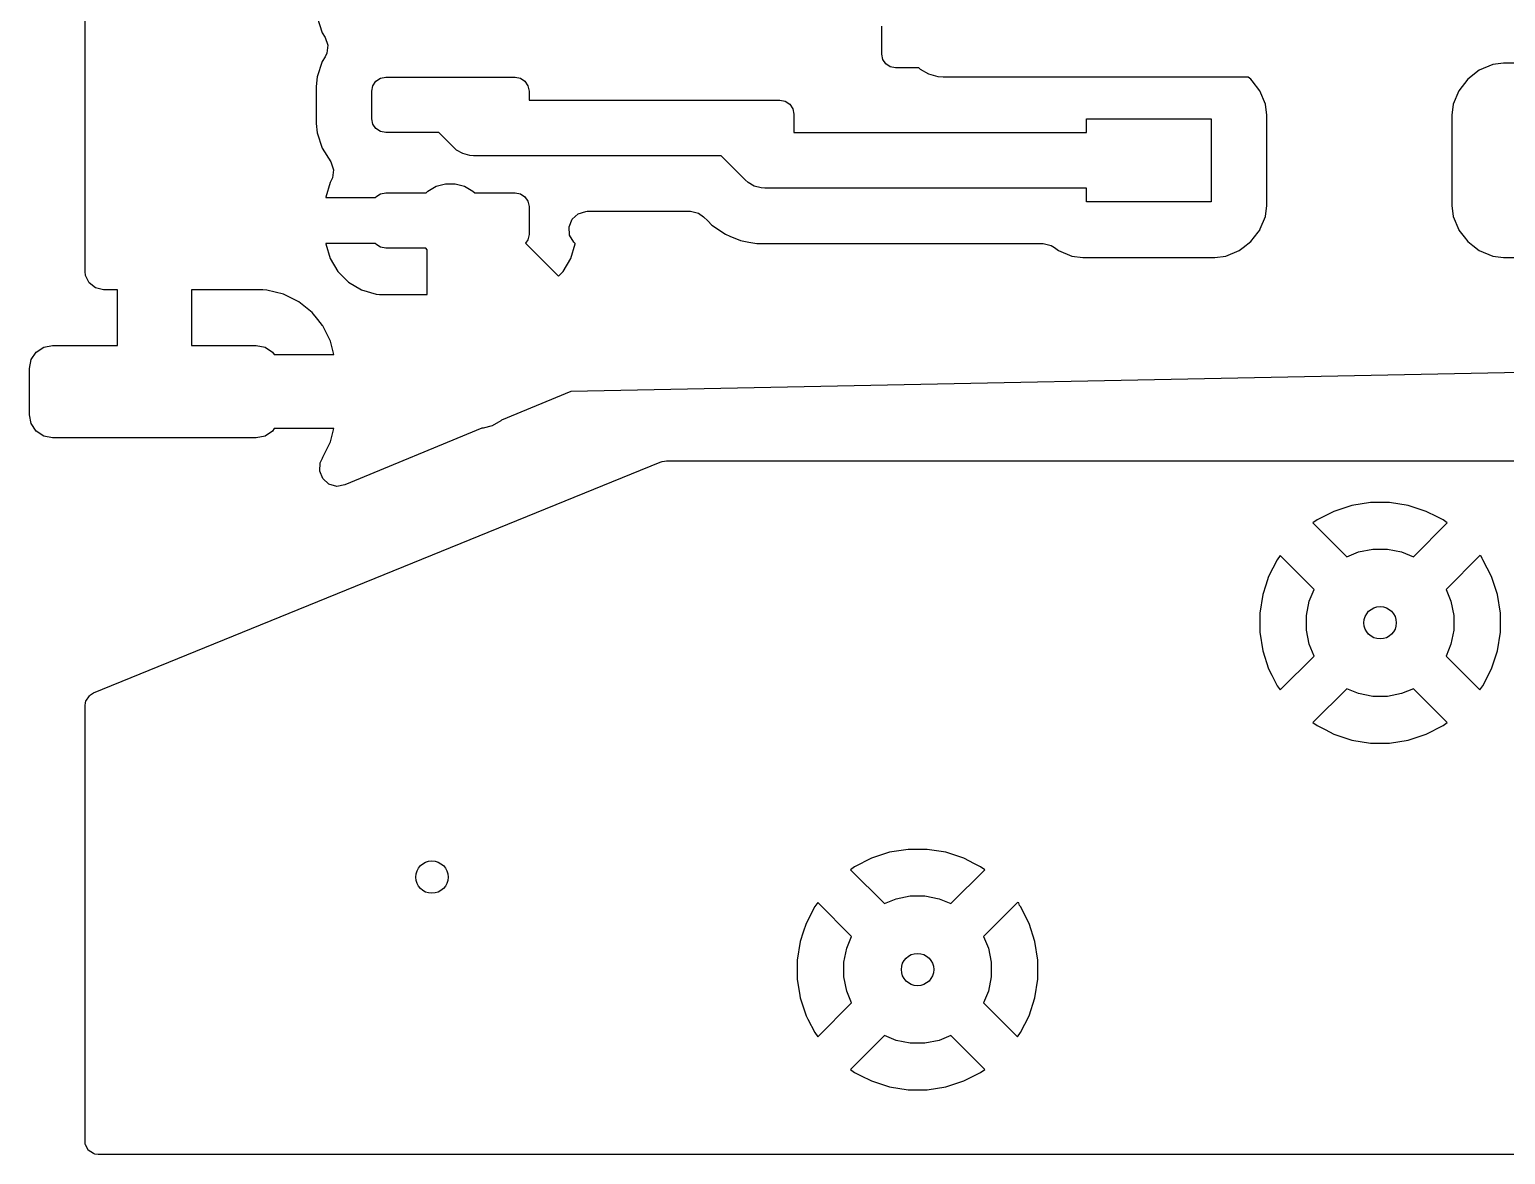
# Model space of a CAD drawing. Header units: millimetres. Extents: x 80.4 to 140.8, y -144.1 to -116.4.
# Drawn here: x 80.4 to 96.36, y -144 to -131.83 of the extents above; entities that cross this region are included whole.
import ezdxf

# ---------------------------------------------------------------- set-up
doc = ezdxf.new("R2010")
doc.units = ezdxf.units.MM
doc.layers.add('F.Cu', color=13, linetype='CONTINUOUS', true_color=0xc83434)

msp = doc.modelspace()

# ---------------------------------------------------------------- linework, layer by layer
at = {"layer": 'F.Cu', "linetype": 'CONTINUOUS'}
for p, q in [((81.0005, -134.15), (81.0005, -129.949991)), ((83.51, -131.702795), (83.565186, -131.869334)), ((83.565186, -131.869334), (83.565189, -131.869341)), ((83.565189, -131.869341), (83.596764, -131.920532)), ((83.596764, -131.920532), (83.625318, -132.004366)), ((89.6125, -132.1), (89.6125, -131.8)), ((83.61467, -132.092287), (83.596764, -132.129468)), ((83.625318, -132.004366), (83.61467, -132.092287)), ((89.623918, -132.157403), (89.6125, -132.1)), ((83.565186, -132.180665), (83.510002, -132.347198)), ((83.565189, -132.180658), (83.565186, -132.180665)), ((83.596764, -132.129468), (83.565189, -132.180658)), ((89.656434, -132.206066), (89.623918, -132.157403)), ((89.705097, -132.238582), (89.656434, -132.206066)), ((89.7625, -132.25), (89.705097, -132.238582)), ((90.014154, -132.25), (89.7625, -132.25)), ((90.031495, -132.267341), (90.014154, -132.25)), ((90.121927, -132.319552), (90.031495, -132.267341)), ((96.218234, -132.214957), (96.072159, -132.275463)), ((96.335642, -132.1995), (96.218234, -132.214956)), ((96.218234, -132.214956), (96.218234, -132.214957)), ((97.764358, -132.1995), (96.335642, -132.1995)), ((83.510001, -132.347203), (83.4995, -132.449991)), ((83.510002, -132.347198), (83.510001, -132.3472)), ((83.510001, -132.3472), (83.510001, -132.347203)), ((84.111418, -132.442597), (84.143934, -132.393934)), ((84.143934, -132.393934), (84.192597, -132.361418)), ((84.192597, -132.361418), (84.25, -132.35)), ((84.25, -132.35), (85.65, -132.35)), ((85.65, -132.35), (85.707403, -132.361418)), ((85.707403, -132.361418), (85.756066, -132.393934)), ((85.756066, -132.393934), (85.788582, -132.442597)), ((90.22279, -132.346578), (90.121927, -132.319552)), ((90.275, -132.35), (90.22279, -132.346578)), ((93.574978, -132.35), (90.275, -132.35)), ((93.603282, -132.371718), (93.574978, -132.35)), ((93.61731, -132.39), (93.603282, -132.371718)), ((93.699535, -132.497156), (93.61731, -132.39)), ((95.946718, -132.371718), (95.850464, -132.497156)), ((96.072156, -132.275464), (95.946718, -132.371718)), ((96.072159, -132.275463), (96.072156, -132.275464)), ((83.4995, -132.449991), (83.4995, -132.449998)), ((83.4995, -132.449998), (83.4995, -132.449999)), ((83.4995, -132.449999), (83.4995, -132.850006)), ((84.1, -132.5), (84.111418, -132.442597)), ((84.1, -132.8), (84.1, -132.5)), ((85.788582, -132.442597), (85.8, -132.5)), ((85.8, -132.5), (85.8, -132.6)), ((93.699536, -132.497159), (93.699535, -132.497156)), ((93.760043, -132.643234), (93.699536, -132.497159)), ((95.850463, -132.497159), (95.789957, -132.643235)), ((95.850464, -132.497156), (95.850463, -132.497159)), ((85.8, -132.6), (88, -132.6)), ((88, -132.6), (88.5125, -132.6)), ((88.5125, -132.6), (88.569903, -132.611418)), ((88.569903, -132.611418), (88.618566, -132.643934)), ((88.618566, -132.643934), (88.651082, -132.692597)), ((88.651082, -132.692597), (88.6625, -132.75)), ((93.760043, -132.643235), (93.760043, -132.643234)), ((93.760044, -132.643238), (93.760043, -132.643235)), ((93.775499, -132.76064), (93.760044, -132.643238)), ((95.789956, -132.643237), (95.7745, -132.760641)), ((95.789957, -132.643235), (95.789956, -132.643237)), ((83.4995, -132.850006), (83.499501, -132.850013)), ((83.499501, -132.850013), (83.51, -132.952795)), ((84.111418, -132.857403), (84.1, -132.8)), ((84.143934, -132.906066), (84.111418, -132.857403)), ((84.192597, -132.938582), (84.143934, -132.906066)), ((88.6625, -132.75), (88.6625, -132.95)), ((91.825, -132.95), (91.825, -132.8)), ((91.825, -132.8), (93.175, -132.8)), ((93.175, -132.8), (93.175, -133.7)), ((93.7755, -133.739361), (93.775499, -132.76064)), ((95.7745, -132.760641), (95.7745, -133.739357)), ((83.51, -132.952795), (83.510001, -132.952797)), ((83.510001, -132.952797), (83.565186, -133.119334)), ((84.25, -132.95), (84.192597, -132.938582)), ((84.825736, -132.95), (84.25, -132.95)), ((84.987868, -133.112132), (84.825736, -132.95)), ((88.6625, -132.95), (91.825, -132.95)), ((83.565186, -133.119334), (83.656579, -133.267507)), ((85.017372, -133.138006), (84.987868, -133.112132)), ((85.085195, -133.177164), (85.017372, -133.138006)), ((85.160842, -133.197433), (85.085195, -133.177164)), ((85.2, -133.2), (85.160842, -133.197433)), ((87.4875, -133.2), (85.2, -133.2)), ((87.875736, -133.2), (87.4875, -133.2)), ((88.137868, -133.462132), (87.875736, -133.2)), ((83.656579, -133.267507), (83.685132, -133.351337)), ((83.685132, -133.351337), (83.674485, -133.439258)), ((83.648718, -133.489801), (83.602901, -133.647504)), ((83.658495, -133.473269), (83.648718, -133.489801)), ((83.674485, -133.439258), (83.658495, -133.473269)), ((84.706495, -133.582659), (84.796926, -133.530448)), ((84.796926, -133.530448), (84.89779, -133.503422)), ((84.89779, -133.503422), (85.00221, -133.503422)), ((85.00221, -133.503422), (85.103074, -133.530448)), ((85.103074, -133.530448), (85.193505, -133.582659)), ((88.167372, -133.488006), (88.137868, -133.462132)), ((88.235195, -133.527164), (88.167372, -133.488006)), ((88.310842, -133.547433), (88.235195, -133.527164)), ((83.6029, -133.647509), (83.602704, -133.649999)), ((83.602704, -133.649999), (83.602704, -133.65)), ((83.602704, -133.65), (84.139881, -133.65)), ((83.602901, -133.647504), (83.6029, -133.647509)), ((84.139881, -133.65), (84.143934, -133.643934)), ((84.143934, -133.643934), (84.192597, -133.611418)), ((84.192597, -133.611418), (84.25, -133.6)), ((84.25, -133.6), (84.689154, -133.6)), ((84.689154, -133.6), (84.706495, -133.582659)), ((85.193505, -133.582659), (85.213279, -133.6)), ((85.213279, -133.6), (85.65, -133.6)), ((85.65, -133.6), (85.707403, -133.611418)), ((85.707403, -133.611418), (85.756066, -133.643934)), ((85.756066, -133.643934), (85.788582, -133.692597)), ((85.788582, -133.692597), (85.8, -133.75)), ((88.35, -133.55), (88.310842, -133.547433)), ((91.825, -133.55), (88.35, -133.55)), ((91.825, -133.7), (91.825, -133.55)), ((93.175, -133.7), (91.825, -133.7)), ((85.8, -133.75), (85.8, -134.05)), ((86.26496, -133.887094), (86.329994, -133.826976)), ((86.329994, -133.826976), (86.414671, -133.801029)), ((86.414671, -133.801029), (86.429173, -133.8005)), ((86.429173, -133.8005), (87.437491, -133.8005)), ((87.437491, -133.8005), (87.544573, -133.8005)), ((87.544573, -133.8005), (87.630916, -133.820207)), ((87.630916, -133.820207), (87.685284, -133.858783)), ((87.685284, -133.858783), (87.730909, -133.904408)), ((93.704787, -133.990164), (93.760044, -133.856762)), ((93.760044, -133.856762), (93.7755, -133.739361)), ((95.7745, -133.739357), (95.789956, -133.856765)), ((95.789956, -133.856765), (95.850463, -134.00284)), ((86.232451, -133.969475), (86.26496, -133.887094)), ((86.238905, -134.057802), (86.232451, -133.969475)), ((87.730909, -133.904408), (87.775964, -133.949463)), ((87.775964, -133.949463), (87.775965, -133.949464)), ((87.775965, -133.949464), (87.923451, -134.048012)), ((93.680895, -134.027135), (93.699535, -134.002843)), ((93.699535, -134.002843), (93.699536, -134.00284)), ((93.699536, -134.00284), (93.704787, -133.990164)), ((95.850463, -134.00284), (95.850464, -134.002843)), ((95.850464, -134.002843), (95.907387, -134.077025)), ((81.0005, -134.4505), (81.0005, -134.15)), ((84.139881, -134.15), (83.602704, -134.15)), ((83.602704, -134.15), (83.6029, -134.15249)), ((83.6029, -134.15249), (83.602901, -134.152495)), ((83.602901, -134.152495), (83.648718, -134.310199)), ((84.143934, -134.156066), (84.139881, -134.15)), ((84.192597, -134.188582), (84.143934, -134.156066)), ((85.788582, -134.107403), (85.762348, -134.146663)), ((85.762348, -134.146663), (86.117461, -134.501776)), ((85.8, -134.05), (85.788582, -134.107403)), ((86.283044, -134.134583), (86.238905, -134.057802)), ((86.251281, -134.310199), (86.297098, -134.152495)), ((86.297295, -134.149999), (86.283044, -134.134583)), ((86.297098, -134.152495), (86.297099, -134.15249)), ((86.297099, -134.15249), (86.297295, -134.149999)), ((87.923451, -134.048012), (87.923452, -134.048012)), ((87.923452, -134.048012), (87.923453, -134.048013)), ((87.923453, -134.048013), (87.971452, -134.067895)), ((87.971452, -134.067895), (88.087334, -134.115895)), ((88.087334, -134.115895), (88.174321, -134.133197)), ((88.174321, -134.133197), (88.261305, -134.1505)), ((88.261305, -134.1505), (88.261308, -134.1505)), ((88.261308, -134.1505), (88.261309, -134.1505)), ((88.261309, -134.1505), (91.358122, -134.1505)), ((91.358122, -134.1505), (91.444465, -134.170207)), ((91.444465, -134.170207), (91.479265, -134.191623)), ((93.520734, -134.191623), (93.603282, -134.128282)), ((93.603282, -134.128282), (93.680895, -134.027135)), ((95.907387, -134.077025), (95.946718, -134.128282)), ((95.946718, -134.128282), (96.001209, -134.170094)), ((96.001209, -134.170094), (96.072156, -134.224535)), ((83.648718, -134.310199), (83.732317, -134.451556)), ((84.25, -134.2), (84.192597, -134.188582)), ((84.684314, -134.2), (84.25, -134.2)), ((84.7, -134.215685), (84.684314, -134.2)), ((84.7, -134.7), (84.7, -134.215685)), ((86.167682, -134.451556), (86.251281, -134.310199)), ((91.479265, -134.191623), (91.522156, -134.224534)), ((91.522156, -134.224534), (91.522159, -134.224536)), ((91.522159, -134.224536), (91.668238, -134.285044)), ((91.668238, -134.285044), (91.785639, -134.3005)), ((91.785639, -134.3005), (93.21436, -134.300499)), ((93.21436, -134.300499), (93.331762, -134.285044)), ((93.331762, -134.285044), (93.331764, -134.285043)), ((93.331764, -134.285043), (93.331765, -134.285043)), ((93.331765, -134.285042), (93.477841, -134.224536)), ((93.331765, -134.285043), (93.331765, -134.285042)), ((93.477841, -134.224536), (93.477841, -134.224535)), ((93.477841, -134.224535), (93.477843, -134.224535)), ((93.477843, -134.224535), (93.520734, -134.191623)), ((96.072156, -134.224535), (96.072159, -134.224536)), ((96.072159, -134.224536), (96.218238, -134.285044)), ((96.218238, -134.285044), (96.335639, -134.3005)), ((96.335639, -134.3005), (97.76436, -134.300499)), ((81.005489, -134.494782), (81.0005, -134.4505)), ((81.043916, -134.574574), (81.005489, -134.494782)), ((83.732317, -134.451556), (83.848443, -134.567682)), ((86.117461, -134.501776), (86.167682, -134.451556)), ((81.113157, -134.629793), (81.043916, -134.574574)), ((81.1995, -134.6495), (81.113157, -134.629793)), ((81.35, -134.6495), (81.1995, -134.6495)), ((81.35, -135.25), (81.35, -134.6495)), ((82.923954, -134.6495), (82.15, -134.6495)), ((82.15, -134.6495), (82.15, -135.25)), ((82.923955, -134.6495), (82.923954, -134.6495)), ((82.965492, -134.652316), (82.923955, -134.6495)), ((82.965499, -134.652318), (82.965492, -134.652316)), ((83.145021, -134.696963), (82.965499, -134.652318)), ((83.848443, -134.567682), (83.9898, -134.651281)), ((83.9898, -134.651281), (84.147507, -134.697099)), ((83.310755, -134.779159), (83.145021, -134.696963)), ((83.366695, -134.824126), (83.310755, -134.779159)), ((84.147507, -134.697099), (84.147505, -134.697099)), ((84.147505, -134.697099), (84.184363, -134.7)), ((84.184363, -134.7), (84.7, -134.7)), ((83.45494, -134.89506), (83.366695, -134.824126)), ((83.515179, -134.97), (83.45494, -134.89506)), ((83.568132, -135.035876), (83.515179, -134.97)), ((83.570842, -135.039247), (83.568132, -135.035876)), ((83.653037, -135.204979), (83.570842, -135.039247)), ((80.473223, -135.323223), (80.554329, -135.26903)), ((80.554329, -135.26903), (80.65, -135.25)), ((80.65, -135.25), (81.35, -135.25)), ((82.15, -135.25), (82.85, -135.25)), ((82.85, -135.25), (82.945671, -135.26903)), ((82.945671, -135.26903), (83.026777, -135.323223)), ((83.689102, -135.35), (83.653037, -135.204979)), ((80.4, -135.5), (80.41903, -135.404329)), ((80.41903, -135.404329), (80.473223, -135.323223)), ((83.026777, -135.323223), (83.044669, -135.35)), ((83.044669, -135.35), (83.689102, -135.35)), ((80.4, -136), (80.4, -135.5)), ((98.749999, -135.499999), (86.25, -135.749999)), ((86.249997, -135.75), (85.50281, -136.05918)), ((86.25, -135.749999), (86.249997, -135.75)), ((80.41903, -136.095671), (80.4, -136)), ((80.473223, -136.176777), (80.41903, -136.095671)), ((85.493505, -136.067341), (85.403074, -136.119552)), ((85.50281, -136.05918), (85.493505, -136.067341)), ((80.554329, -136.23097), (80.473223, -136.176777)), ((80.65, -136.25), (80.554329, -136.23097)), ((82.85, -136.25), (80.65, -136.25)), ((82.945671, -136.23097), (82.85, -136.25)), ((83.026777, -136.176777), (82.945671, -136.23097)), ((83.044669, -136.15), (83.026777, -136.176777)), ((83.689102, -136.15), (83.044669, -136.15)), ((83.653037, -136.295021), (83.689102, -136.15)), ((85.289602, -136.147404), (83.80944, -136.759885)), ((85.30221, -136.146578), (85.289602, -136.147404)), ((85.403074, -136.119552), (85.30221, -136.146578)), ((83.570842, -136.460753), (83.653037, -136.295021)), ((83.205701, -138.147676), (87.21636, -136.513703)), ((83.537152, -136.609269), (83.542149, -136.520847)), ((83.542149, -136.520847), (83.565682, -136.468826)), ((83.565682, -136.468826), (83.570839, -136.460757)), ((83.570839, -136.460756), (83.570842, -136.460753)), ((83.570839, -136.460757), (83.570839, -136.460756)), ((87.21636, -136.513703), (87.239308, -136.506852)), ((87.239308, -136.506852), (87.262488, -136.502312)), ((87.262488, -136.502312), (87.286322, -136.5)), ((87.286322, -136.5), (97.35817, -136.5)), ((83.571014, -136.691103), (83.537152, -136.609269)), ((83.637029, -136.750141), (83.571014, -136.691103)), ((83.722123, -136.774689), (83.637029, -136.750141)), ((83.80944, -136.759885), (83.722123, -136.774689)), ((94.500963, -137.045245), (94.31864, -137.138145)), ((94.598275, -137.013626), (94.500963, -137.045245)), ((94.695582, -136.982009), (94.598275, -137.013626)), ((94.695585, -136.982008), (94.695582, -136.982009)), ((94.695587, -136.982008), (94.695585, -136.982008)), ((94.897678, -136.95), (94.695587, -136.982008)), ((94.897683, -136.95), (94.897678, -136.95)), ((95.102317, -136.95), (94.897683, -136.95)), ((95.102322, -136.95), (95.102317, -136.95)), ((95.304411, -136.982008), (95.102322, -136.95)), ((95.304417, -136.982009), (95.304411, -136.982008)), ((95.499031, -137.045244), (95.304417, -136.982009)), ((95.616198, -137.104944), (95.499031, -137.045244)), ((94.31864, -137.138145), (94.274077, -137.170522)), ((94.274077, -137.170522), (94.274077, -137.170524)), ((94.274077, -137.170524), (94.640655, -137.537101)), ((95.359344, -137.537101), (95.725922, -137.170524)), ((95.681357, -137.138144), (95.616198, -137.104944)), ((95.68136, -137.138147), (95.681357, -137.138144)), ((95.725914, -137.170517), (95.68136, -137.138147)), ((95.725919, -137.170521), (95.725914, -137.170517)), ((95.72592, -137.170522), (95.725919, -137.170521)), ((95.725921, -137.170523), (95.72592, -137.170522)), ((95.725922, -137.170524), (95.725921, -137.170523)), ((93.920522, -137.524077), (93.888145, -137.56864)), ((93.920523, -137.524077), (93.920522, -137.524077)), ((93.920524, -137.524077), (93.920523, -137.524077)), ((94.287101, -137.890654), (93.920524, -137.524077)), ((94.640655, -137.537101), (94.767772, -137.484448)), ((94.767772, -137.484448), (94.921586, -137.453852)), ((94.921586, -137.453852), (95.078414, -137.453852)), ((95.078414, -137.453852), (95.232228, -137.484448)), ((95.232228, -137.484448), (95.359344, -137.537101)), ((96.079473, -137.524075), (95.712897, -137.890652)), ((96.093615, -137.529933), (96.079473, -137.524075)), ((96.103156, -137.556672), (96.093615, -137.529933)), ((93.888145, -137.56864), (93.795245, -137.750963)), ((96.111859, -137.56865), (96.103156, -137.556672)), ((96.204753, -137.750963), (96.111859, -137.56865)), ((93.764848, -137.844515), (93.732009, -137.945582)), ((93.795245, -137.750963), (93.764848, -137.844515)), ((96.204753, -137.750965), (96.204753, -137.750963)), ((96.204755, -137.750968), (96.204753, -137.750965)), ((96.26799, -137.945582), (96.204755, -137.750968)), ((93.732008, -137.945587), (93.7, -138.147676)), ((93.732009, -137.945582), (93.732008, -137.945585)), ((93.732008, -137.945585), (93.732008, -137.945587)), ((94.234448, -138.017772), (94.287101, -137.890654)), ((95.712897, -137.890652), (95.765552, -138.017772)), ((96.3, -138.147682), (96.26799, -137.945582)), ((81.092188, -139.008737), (83.205701, -138.147676)), ((93.7, -138.147676), (93.7, -138.352322)), ((94.203852, -138.171586), (94.234448, -138.017772)), ((94.203852, -138.328414), (94.203852, -138.171586)), ((95.765552, -138.017772), (95.796148, -138.171586)), ((95.796148, -138.171586), (95.796148, -138.328414)), ((96.3, -138.352317), (96.3, -138.147682)), ((94.234448, -138.482228), (94.203852, -138.328414)), ((95.796148, -138.328414), (95.765552, -138.482228)), ((93.7, -138.352322), (93.732008, -138.554411)), ((94.287101, -138.609344), (94.234448, -138.482228)), ((95.765552, -138.482228), (95.712898, -138.609345)), ((96.26799, -138.554417), (96.3, -138.352317)), ((93.732008, -138.554411), (93.732009, -138.554417)), ((93.732009, -138.554417), (93.795244, -138.749031)), ((93.920524, -138.975922), (94.287101, -138.609344)), ((95.712898, -138.609345), (96.079473, -138.97592)), ((96.204755, -138.749031), (96.26799, -138.554417)), ((93.795244, -138.749031), (93.829832, -138.816913)), ((96.111859, -138.931349), (96.204755, -138.749031)), ((93.829832, -138.816913), (93.888144, -138.931357)), ((93.888144, -138.931357), (93.888147, -138.93136)), ((93.888147, -138.93136), (93.920517, -138.975914)), ((94.640653, -138.962897), (94.274075, -139.329473)), ((94.767772, -139.015552), (94.640653, -138.962897)), ((95.359345, -138.962898), (95.232228, -139.015552)), ((95.725921, -139.329474), (95.359345, -138.962898)), ((96.079474, -138.975921), (96.111859, -138.931349)), ((81.0005, -139.147298), (81.005523, -139.112362)), ((81.005523, -139.112362), (81.009927, -139.097364)), ((81.009927, -139.097364), (81.047697, -139.038591)), ((81.047697, -139.038591), (81.051676, -139.035142)), ((81.051676, -139.035142), (81.057772, -139.029859)), ((81.057772, -139.029859), (81.092188, -139.008737)), ((93.920517, -138.975914), (93.920521, -138.975919)), ((93.920521, -138.975919), (93.920523, -138.975921)), ((93.920523, -138.975921), (93.920524, -138.975922)), ((94.921586, -139.046148), (94.767772, -139.015552)), ((95.078414, -139.046148), (94.921586, -139.046148)), ((95.232228, -139.015552), (95.078414, -139.046148)), ((96.079473, -138.97592), (96.079474, -138.975921)), ((81.0005, -140.849228), (81.0005, -139.147298)), ((94.274075, -139.329473), (94.274076, -139.329473)), ((94.274076, -139.329473), (94.274076, -139.329474)), ((94.274076, -139.329474), (94.31865, -139.361859)), ((94.31865, -139.361859), (94.404786, -139.405747)), ((94.404786, -139.405747), (94.500963, -139.454753)), ((95.499031, -139.454755), (95.681349, -139.361859)), ((95.681349, -139.361859), (95.725921, -139.329474)), ((94.500963, -139.454753), (94.500965, -139.454753)), ((94.500965, -139.454753), (94.500968, -139.454755)), ((94.500968, -139.454755), (94.695582, -139.51799)), ((94.695582, -139.51799), (94.897683, -139.55)), ((94.897683, -139.55), (95.102316, -139.55)), ((95.102316, -139.55), (95.102317, -139.55)), ((95.102317, -139.55), (95.304417, -139.51799)), ((95.304417, -139.51799), (95.499031, -139.454755)), ((89.897678, -140.7), (89.695587, -140.732008)), ((89.897683, -140.7), (89.897678, -140.7)), ((90.102317, -140.7), (89.897683, -140.7)), ((90.102322, -140.7), (90.102317, -140.7)), ((90.304411, -140.732008), (90.102322, -140.7)), ((81.0005, -143.862168), (81.0005, -140.849228)), ((89.500963, -140.795245), (89.31864, -140.888145)), ((89.598275, -140.763626), (89.500963, -140.795245)), ((89.695582, -140.732009), (89.598275, -140.763626)), ((89.695585, -140.732008), (89.695582, -140.732009)), ((89.695587, -140.732008), (89.695585, -140.732008)), ((90.304417, -140.732009), (90.304411, -140.732008)), ((90.499031, -140.795244), (90.304417, -140.732009)), ((90.616198, -140.854944), (90.499031, -140.795244)), ((90.681357, -140.888144), (90.616198, -140.854944)), ((89.31864, -140.888145), (89.274077, -140.920522)), ((89.274077, -140.920522), (89.274077, -140.920524)), ((89.274077, -140.920524), (89.640655, -141.287101)), ((90.359344, -141.287101), (90.725922, -140.920524)), ((90.68136, -140.888147), (90.681357, -140.888144)), ((90.725914, -140.920517), (90.68136, -140.888147)), ((90.725919, -140.920521), (90.725914, -140.920517)), ((90.72592, -140.920522), (90.725919, -140.920521)), ((90.725921, -140.920523), (90.72592, -140.920522)), ((90.725922, -140.920524), (90.725921, -140.920523)), ((89.767772, -141.234448), (89.921586, -141.203852)), ((89.921586, -141.203852), (90.078414, -141.203852)), ((90.078414, -141.203852), (90.232228, -141.234448)), ((88.888145, -141.31864), (88.795245, -141.500963)), ((88.920522, -141.274077), (88.888145, -141.31864)), ((88.920523, -141.274077), (88.920522, -141.274077)), ((88.920524, -141.274077), (88.920523, -141.274077)), ((89.287101, -141.640654), (88.920524, -141.274077)), ((89.640655, -141.287101), (89.767772, -141.234448)), ((90.232228, -141.234448), (90.359344, -141.287101)), ((91.079473, -141.274075), (90.712897, -141.640652)), ((91.093615, -141.279933), (91.079473, -141.274075)), ((91.103156, -141.306672), (91.093615, -141.279933)), ((91.111859, -141.31865), (91.103156, -141.306672)), ((91.204753, -141.500963), (91.111859, -141.31865)), ((88.795245, -141.500963), (88.764848, -141.594515)), ((91.204753, -141.500965), (91.204753, -141.500963)), ((91.204755, -141.500968), (91.204753, -141.500965)), ((91.26799, -141.695582), (91.204755, -141.500968)), ((88.764848, -141.594515), (88.73201, -141.695581)), ((89.234448, -141.767772), (89.287101, -141.640654)), ((90.712897, -141.640652), (90.765552, -141.767772)), ((88.732009, -141.695583), (88.7, -141.897676)), ((88.73201, -141.695581), (88.732009, -141.695583)), ((89.203852, -141.921586), (89.234448, -141.767772)), ((90.765552, -141.767772), (90.796148, -141.921586)), ((91.3, -141.897682), (91.26799, -141.695582)), ((88.7, -141.897676), (88.7, -142.102322)), ((89.203852, -142.078414), (89.203852, -141.921586)), ((90.796148, -141.921586), (90.796148, -142.078414)), ((91.3, -142.102317), (91.3, -141.897682)), ((88.7, -142.102322), (88.728274, -142.280835)), ((89.234448, -142.232228), (89.203852, -142.078414)), ((90.796148, -142.078414), (90.765552, -142.232228)), ((91.26799, -142.304417), (91.3, -142.102317)), ((88.728274, -142.280835), (88.732009, -142.304417)), ((88.732009, -142.304417), (88.795244, -142.499031)), ((89.287101, -142.359344), (89.234448, -142.232228)), ((90.765552, -142.232228), (90.712898, -142.359345)), ((91.204755, -142.499031), (91.26799, -142.304417)), ((88.920524, -142.725922), (89.287101, -142.359344)), ((90.712898, -142.359345), (91.079473, -142.72592)), ((88.795244, -142.499031), (88.814335, -142.536498)), ((88.814335, -142.536498), (88.888144, -142.681357)), ((91.111859, -142.681349), (91.204755, -142.499031)), ((88.888144, -142.681357), (88.888147, -142.68136)), ((88.888147, -142.68136), (88.920517, -142.725914)), ((88.920517, -142.725914), (88.920521, -142.725919)), ((88.920521, -142.725919), (88.920523, -142.725921)), ((88.920523, -142.725921), (88.920524, -142.725922)), ((89.640653, -142.712897), (89.274075, -143.079473)), ((89.767772, -142.765552), (89.640653, -142.712897)), ((89.921586, -142.796148), (89.767772, -142.765552)), ((90.078414, -142.796148), (89.921586, -142.796148)), ((90.232228, -142.765552), (90.078414, -142.796148)), ((90.359345, -142.712898), (90.232228, -142.765552)), ((90.725921, -143.079474), (90.359345, -142.712898)), ((91.079473, -142.72592), (91.079474, -142.725921)), ((91.079474, -142.725921), (91.111859, -142.681349)), ((89.274075, -143.079473), (89.274076, -143.079473)), ((89.274076, -143.079473), (89.274076, -143.079474)), ((89.274076, -143.079474), (89.31865, -143.111859)), ((89.31865, -143.111859), (89.382945, -143.144619)), ((90.499031, -143.204755), (90.681349, -143.111859)), ((90.681349, -143.111859), (90.725921, -143.079474)), ((89.382945, -143.144619), (89.500963, -143.204753)), ((89.500963, -143.204753), (89.500965, -143.204753)), ((89.500965, -143.204753), (89.500968, -143.204755)), ((89.500968, -143.204755), (89.695582, -143.26799)), ((89.695582, -143.26799), (89.897683, -143.3)), ((90.102317, -143.3), (90.304417, -143.26799)), ((90.304417, -143.26799), (90.499031, -143.204755)), ((89.897683, -143.3), (90.102316, -143.3)), ((90.102316, -143.3), (90.102317, -143.3)), ((81.003332, -143.888521), (81.0005, -143.862168)), ((81.004977, -143.896083), (81.003332, -143.888521)), ((81.032457, -143.950958), (81.004977, -143.896083)), ((81.033644, -143.952327), (81.032457, -143.950958)), ((81.09239, -143.99007), (81.033644, -143.952327)), ((81.107389, -143.994475), (81.09239, -143.99007)), ((81.14233, -143.9995), (81.107389, -143.994475)), ((97.362668, -143.9995), (81.14233, -143.9995))]:
    msp.add_line(p, q, dxfattribs=at)
at = {"layer": 'F.Cu'}
for centre in [(95, -138.25), (95, -138.25), (84.75, -141), (84.75, -141), (90, -142), (90, -142)]:
    msp.add_circle(centre, 0.175, dxfattribs=at)

doc.saveas('drawing.dxf')
